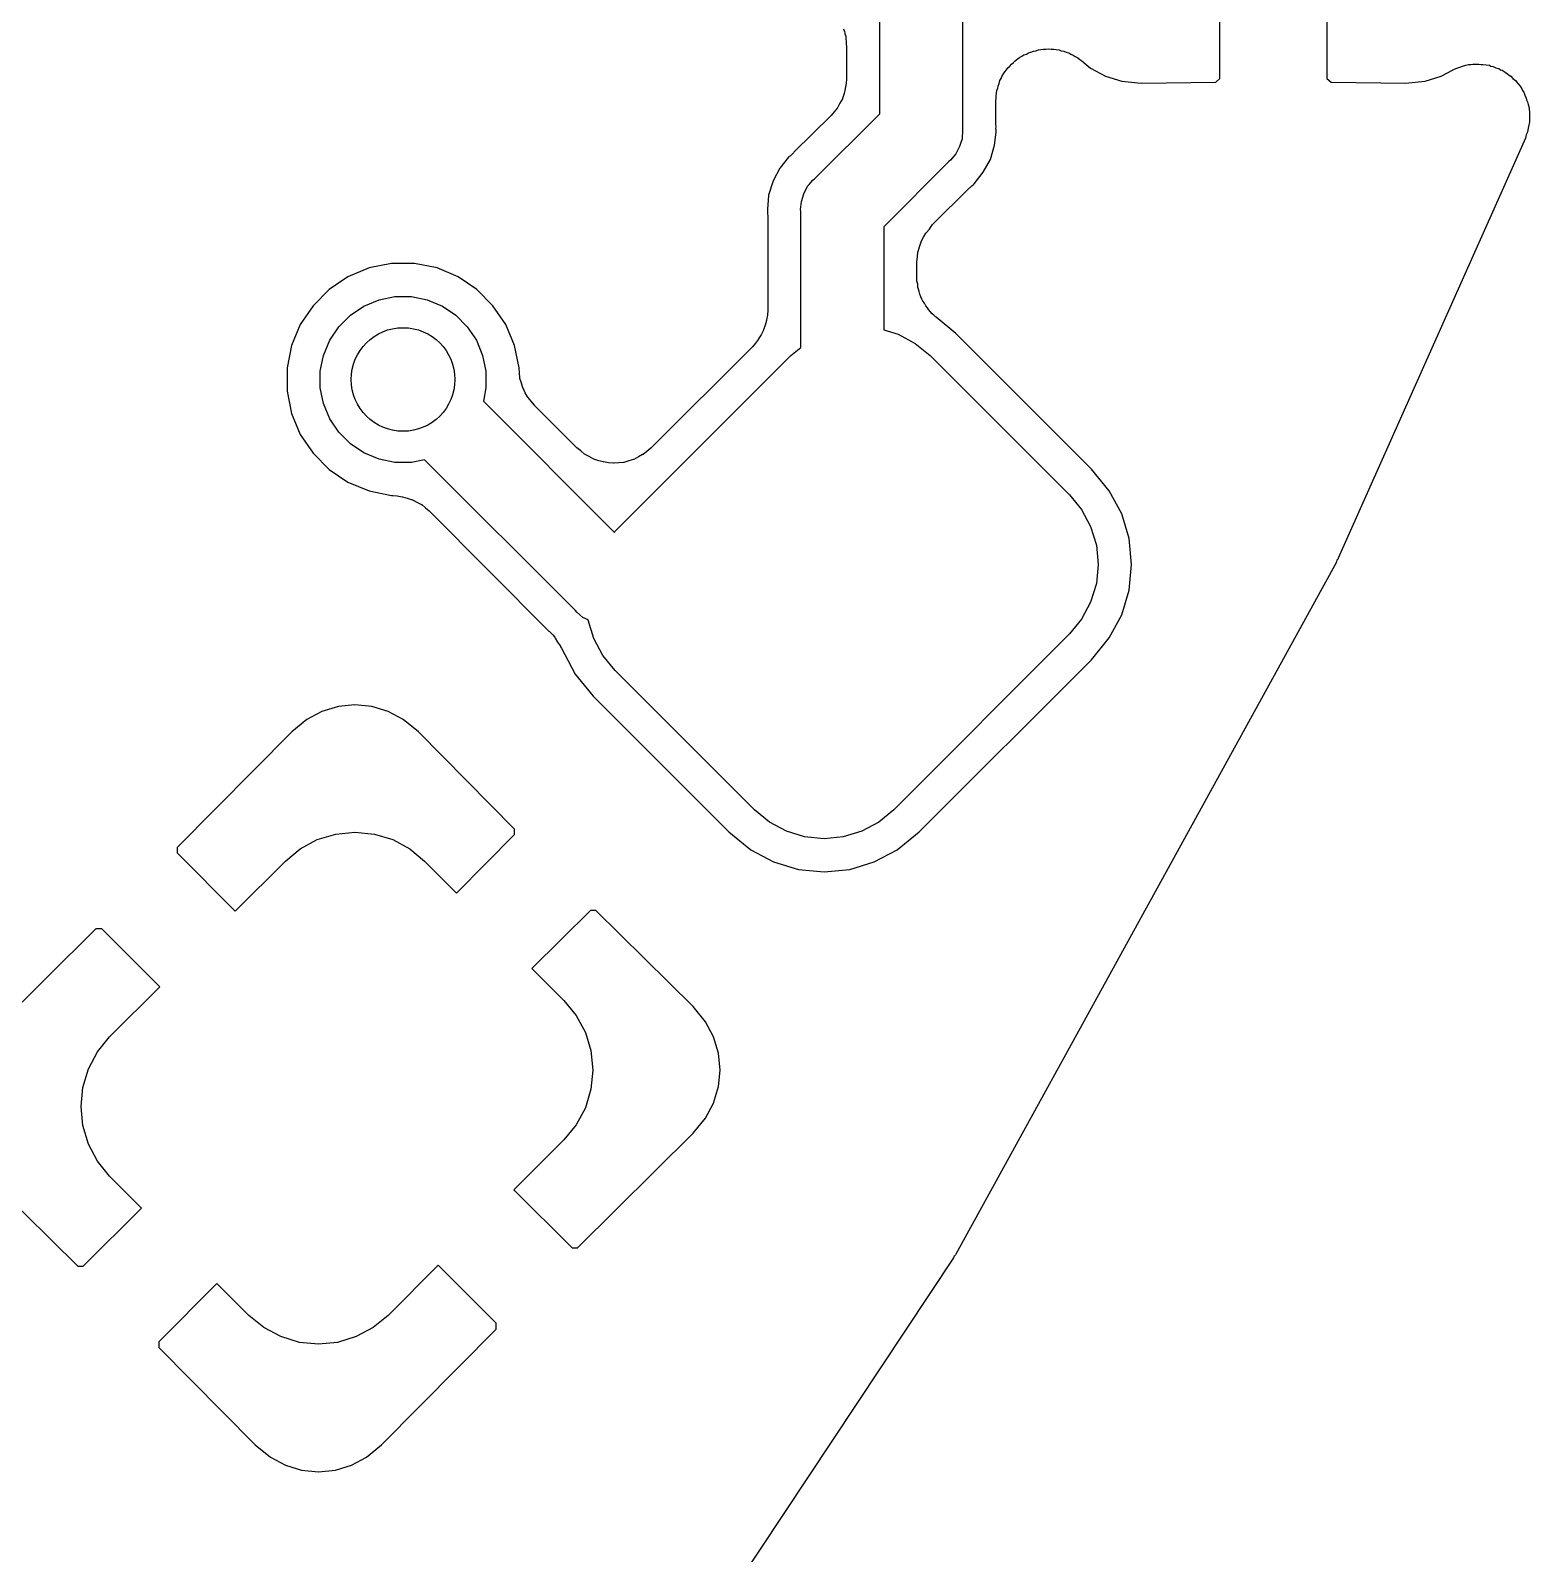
# Model space of a CAD drawing. Extents: x 115.8 to 161.5, y -138.1 to -92.5.
# Drawn here: x 156.001 to 159.618, y -127.832 to -124.158 of the extents above; entities that cross this region are included whole.
import ezdxf

# ---------------------------------------------------------------- set-up
doc = ezdxf.new("R2010")
doc.units = 0
doc.layers.add('BLACK', color=7, linetype='CONTINUOUS')

msp = doc.modelspace()

# ---------------------------------------------------------------- linework, layer by layer
at = {"layer": 'BLACK', "linetype": 'CONTINUOUS'}
for p, q in [((158.25, -122.255), (158.25, -124.395)), ((158.05, -124.359), (158.05, -122.291)), ((158.871, -124.274), (158.871, -124.075)), ((159.129, -124.075), (159.129, -124.274)), ((157.962, -124.154), (157.965, -124.16)), ((157.965, -124.16), (157.966, -124.166)), ((157.966, -124.166), (157.968, -124.172)), ((157.968, -124.172), (157.968, -124.178)), ((157.968, -124.178), (157.969, -124.185)), ((157.969, -124.185), (157.969, -124.191)), ((157.969, -124.191), (157.97, -124.197)), ((157.97, -124.197), (157.97, -124.273)), ((158.377, -124.231), (158.382, -124.227)), ((158.382, -124.227), (158.387, -124.223)), ((158.387, -124.223), (158.393, -124.22)), ((158.393, -124.22), (158.398, -124.217)), ((158.398, -124.217), (158.404, -124.215)), ((158.404, -124.215), (158.409, -124.212)), ((158.409, -124.212), (158.415, -124.21)), ((158.415, -124.21), (158.421, -124.208)), ((158.421, -124.208), (158.427, -124.207)), ((158.427, -124.207), (158.433, -124.205)), ((158.433, -124.205), (158.439, -124.204)), ((158.439, -124.204), (158.445, -124.203)), ((158.445, -124.203), (158.451, -124.203)), ((158.451, -124.203), (158.458, -124.202)), ((158.458, -124.202), (158.464, -124.203)), ((158.464, -124.203), (158.47, -124.203)), ((158.47, -124.203), (158.476, -124.204)), ((158.476, -124.204), (158.483, -124.205)), ((158.483, -124.205), (158.488, -124.207)), ((158.488, -124.207), (158.494, -124.208)), ((158.494, -124.208), (158.5, -124.21)), ((158.5, -124.21), (158.506, -124.212)), ((158.506, -124.212), (158.511, -124.215)), ((158.511, -124.215), (158.517, -124.218)), ((158.517, -124.218), (158.522, -124.221)), ((158.522, -124.221), (158.528, -124.224)), ((158.528, -124.224), (158.533, -124.228)), ((158.533, -124.228), (158.538, -124.231)), ((158.345, -124.269), (158.349, -124.263)), ((158.349, -124.263), (158.352, -124.258)), ((158.352, -124.258), (158.356, -124.253)), ((158.356, -124.253), (158.359, -124.248)), ((158.359, -124.248), (158.364, -124.244)), ((158.364, -124.244), (158.368, -124.239)), ((158.368, -124.239), (158.373, -124.235)), ((158.373, -124.235), (158.377, -124.231)), ((158.538, -124.231), (158.559, -124.249)), ((158.559, -124.249), (158.595, -124.268)), ((159.405, -124.268), (159.432, -124.254)), ((159.432, -124.254), (159.433, -124.253)), ((159.433, -124.253), (159.44, -124.25)), ((159.44, -124.25), (159.447, -124.247)), ((159.447, -124.247), (159.452, -124.246)), ((159.452, -124.246), (159.456, -124.244)), ((159.456, -124.244), (159.464, -124.242)), ((159.464, -124.242), (159.471, -124.24)), ((159.471, -124.24), (159.476, -124.24)), ((159.476, -124.24), (159.481, -124.239)), ((159.481, -124.239), (159.488, -124.239)), ((159.488, -124.239), (159.496, -124.239)), ((159.496, -124.239), (159.501, -124.24)), ((159.501, -124.24), (159.505, -124.24)), ((159.505, -124.24), (159.513, -124.241)), ((159.513, -124.241), (159.521, -124.242)), ((159.521, -124.242), (159.525, -124.244)), ((159.525, -124.244), (159.53, -124.245)), ((159.53, -124.245), (159.537, -124.248)), ((159.537, -124.248), (159.544, -124.25)), ((159.544, -124.25), (159.548, -124.253)), ((159.548, -124.253), (159.552, -124.254)), ((159.552, -124.254), (159.559, -124.259)), ((159.559, -124.259), (159.565, -124.263)), ((159.565, -124.263), (159.569, -124.266)), ((159.569, -124.266), (159.573, -124.268)), ((157.967, -124.299), (157.964, -124.31)), ((157.969, -124.286), (157.967, -124.298)), ((157.967, -124.298), (157.967, -124.299)), ((157.967, -124.299), (157.967, -124.299)), ((157.97, -124.275), (157.969, -124.286)), ((157.97, -124.273), (157.97, -124.273)), ((157.97, -124.273), (157.97, -124.273)), ((157.97, -124.273), (157.97, -124.273)), ((157.97, -124.273), (157.97, -124.275)), ((158.332, -124.309), (158.333, -124.303)), ((158.333, -124.303), (158.335, -124.297)), ((158.335, -124.297), (158.336, -124.292)), ((158.336, -124.292), (158.338, -124.286)), ((158.338, -124.286), (158.34, -124.279)), ((158.34, -124.279), (158.343, -124.274)), ((158.343, -124.274), (158.345, -124.269)), ((158.595, -124.268), (158.634, -124.28)), ((158.634, -124.28), (158.681, -124.285)), ((158.681, -124.285), (158.861, -124.283)), ((158.861, -124.283), (158.871, -124.274)), ((159.129, -124.274), (159.139, -124.283)), ((159.139, -124.283), (159.319, -124.285)), ((159.319, -124.285), (159.366, -124.28)), ((159.366, -124.28), (159.405, -124.268)), ((159.573, -124.268), (159.578, -124.274)), ((159.578, -124.274), (159.584, -124.279)), ((159.584, -124.279), (159.587, -124.283)), ((159.587, -124.283), (159.59, -124.286)), ((159.59, -124.286), (159.595, -124.292)), ((159.595, -124.292), (159.599, -124.299)), ((159.599, -124.299), (159.601, -124.303)), ((159.601, -124.303), (159.604, -124.307)), ((157.954, -124.333), (157.949, -124.343)), ((157.96, -124.323), (157.954, -124.333)), ((157.964, -124.31), (157.96, -124.322)), ((157.96, -124.322), (157.96, -124.322)), ((157.96, -124.322), (157.96, -124.323)), ((158.33, -124.328), (158.331, -124.322)), ((158.33, -124.329), (158.33, -124.328)), ((158.33, -124.385), (158.33, -124.329)), ((158.331, -124.316), (158.332, -124.309)), ((158.331, -124.322), (158.331, -124.316)), ((159.604, -124.307), (159.607, -124.314)), ((159.607, -124.314), (159.61, -124.321)), ((159.61, -124.321), (159.611, -124.325)), ((159.611, -124.325), (159.613, -124.33)), ((159.613, -124.33), (159.615, -124.337)), ((159.615, -124.337), (159.617, -124.345)), ((157.933, -124.363), (157.843, -124.452)), ((157.893, -124.516), (158.05, -124.359)), ((157.94, -124.354), (157.933, -124.363)), ((157.948, -124.345), (157.94, -124.354)), ((157.949, -124.343), (157.948, -124.344)), ((157.948, -124.344), (157.948, -124.345)), ((159.617, -124.345), (159.617, -124.349)), ((159.617, -124.349), (159.618, -124.354)), ((159.618, -124.354), (159.618, -124.362)), ((159.618, -124.362), (159.618, -124.369)), ((159.618, -124.369), (159.618, -124.374)), ((159.618, -124.374), (159.618, -124.379)), ((158.25, -124.405), (158.249, -124.413)), ((158.249, -124.413), (158.249, -124.42)), ((158.25, -124.395), (158.25, -124.4)), ((158.25, -124.4), (158.25, -124.405)), ((158.25, -124.405), (158.25, -124.405)), ((158.327, -124.435), (158.331, -124.403)), ((158.331, -124.39), (158.33, -124.385)), ((158.33, -124.396), (158.331, -124.39)), ((158.331, -124.397), (158.33, -124.396)), ((158.331, -124.4), (158.331, -124.397)), ((158.331, -124.402), (158.331, -124.4)), ((158.331, -124.403), (158.331, -124.402)), ((159.61, -124.41), (159.608, -124.418)), ((159.613, -124.403), (159.61, -124.41)), ((159.614, -124.398), (159.613, -124.403)), ((159.615, -124.394), (159.614, -124.398)), ((159.616, -124.386), (159.615, -124.394)), ((159.618, -124.379), (159.616, -124.386)), ((158.243, -124.438), (158.234, -124.456)), ((158.246, -124.428), (158.243, -124.438)), ((158.249, -124.42), (158.246, -124.428)), ((158.317, -124.469), (158.327, -124.435)), ((159.608, -124.418), (159.156, -125.431)), ((157.83, -124.464), (157.809, -124.49)), ((157.832, -124.462), (157.83, -124.464)), ((157.83, -124.464), (157.83, -124.464)), ((157.834, -124.461), (157.832, -124.462)), ((157.838, -124.457), (157.834, -124.461)), ((157.842, -124.453), (157.838, -124.457)), ((157.843, -124.452), (157.842, -124.453)), ((158.217, -124.474), (158.06, -124.632)), ((158.221, -124.471), (158.217, -124.474)), ((158.234, -124.456), (158.221, -124.471)), ((158.3, -124.5), (158.317, -124.469)), ((157.793, -124.521), (157.782, -124.555)), ((157.809, -124.49), (157.793, -124.521)), ((157.88, -124.53), (157.889, -124.519)), ((157.889, -124.519), (157.893, -124.516)), ((158.278, -124.528), (158.3, -124.5)), ((157.782, -124.555), (157.779, -124.59)), ((157.861, -124.571), (157.867, -124.552)), ((157.867, -124.552), (157.876, -124.534)), ((157.876, -124.534), (157.88, -124.53)), ((158.177, -124.627), (158.267, -124.538)), ((158.267, -124.538), (158.268, -124.537)), ((158.268, -124.537), (158.272, -124.533)), ((158.272, -124.533), (158.276, -124.53)), ((158.276, -124.53), (158.278, -124.528)), ((157.779, -124.59), (157.779, -124.593)), ((157.779, -124.593), (157.779, -124.595)), ((157.779, -124.595), (157.779, -124.6)), ((157.859, -124.59), (157.861, -124.571)), ((157.86, -124.595), (157.859, -124.59)), ((157.86, -124.923), (157.86, -124.595)), ((157.779, -124.6), (157.78, -124.605)), ((157.78, -124.605), (157.78, -124.831)), ((158.06, -124.632), (158.06, -124.88)), ((158.17, -124.637), (158.177, -124.627)), ((158.146, -124.68), (158.15, -124.668)), ((158.15, -124.667), (158.156, -124.657)), ((158.15, -124.668), (158.15, -124.667)), ((158.15, -124.668), (158.15, -124.668)), ((158.156, -124.657), (158.161, -124.647)), ((158.161, -124.647), (158.162, -124.646)), ((158.162, -124.646), (158.17, -124.637)), ((158.162, -124.646), (158.162, -124.646)), ((158.14, -124.716), (158.141, -124.704)), ((158.141, -124.704), (158.142, -124.692)), ((158.142, -124.692), (158.143, -124.692)), ((158.143, -124.691), (158.146, -124.68)), ((158.143, -124.692), (158.143, -124.691)), ((156.818, -124.731), (156.767, -124.752)), ((156.872, -124.72), (156.818, -124.731)), ((156.928, -124.72), (156.872, -124.72)), ((156.982, -124.731), (156.928, -124.72)), ((157.033, -124.752), (156.982, -124.731)), ((158.14, -124.717), (158.14, -124.716)), ((158.14, -124.752), (158.14, -124.717)), ((158.14, -124.717), (158.14, -124.717)), ((158.14, -124.717), (158.14, -124.717)), ((158.14, -124.717), (158.14, -124.717)), ((156.767, -124.752), (156.722, -124.783)), ((157.078, -124.783), (157.033, -124.752)), ((158.14, -124.758), (158.14, -124.752)), ((158.14, -124.763), (158.14, -124.758)), ((158.142, -124.77), (158.14, -124.763)), ((158.142, -124.777), (158.142, -124.77)), ((158.144, -124.782), (158.142, -124.777)), ((158.145, -124.788), (158.144, -124.782)), ((156.722, -124.783), (156.683, -124.822)), ((156.805, -124.823), (156.842, -124.808)), ((156.842, -124.808), (156.88, -124.8)), ((156.88, -124.8), (156.92, -124.8)), ((156.92, -124.8), (156.958, -124.808)), ((156.958, -124.808), (156.995, -124.823)), ((157.117, -124.822), (157.078, -124.783)), ((158.147, -124.794), (158.145, -124.788)), ((158.149, -124.801), (158.147, -124.794)), ((158.152, -124.806), (158.149, -124.801)), ((158.154, -124.811), (158.152, -124.806)), ((158.158, -124.816), (158.154, -124.811)), ((158.161, -124.822), (158.158, -124.816)), ((156.683, -124.822), (156.652, -124.867)), ((156.745, -124.873), (156.773, -124.845)), ((156.773, -124.845), (156.805, -124.823)), ((156.995, -124.823), (157.027, -124.845)), ((157.027, -124.845), (157.055, -124.873)), ((157.148, -124.867), (157.117, -124.822)), ((157.779, -124.845), (157.777, -124.856)), ((157.78, -124.833), (157.779, -124.845)), ((157.78, -124.831), (157.78, -124.832)), ((157.78, -124.832), (157.78, -124.832)), ((157.78, -124.832), (157.78, -124.832)), ((157.78, -124.832), (157.78, -124.833)), ((158.165, -124.827), (158.161, -124.822)), ((158.168, -124.831), (158.165, -124.827)), ((158.172, -124.836), (158.168, -124.831)), ((158.177, -124.842), (158.172, -124.836)), ((158.181, -124.845), (158.177, -124.842)), ((158.185, -124.849), (158.181, -124.845)), ((158.186, -124.85), (158.185, -124.849)), ((158.234, -124.889), (158.186, -124.85)), ((156.652, -124.867), (156.631, -124.918)), ((156.723, -124.905), (156.745, -124.873)), ((157.055, -124.873), (157.077, -124.905)), ((157.169, -124.918), (157.148, -124.867)), ((157.764, -124.892), (157.758, -124.902)), ((157.77, -124.881), (157.764, -124.892)), ((157.774, -124.869), (157.77, -124.88)), ((157.77, -124.88), (157.77, -124.881)), ((157.77, -124.881), (157.77, -124.881)), ((157.777, -124.858), (157.774, -124.869)), ((157.777, -124.856), (157.777, -124.857)), ((157.777, -124.857), (157.777, -124.858)), ((158.06, -124.88), (158.095, -124.891)), ((158.095, -124.891), (158.136, -124.913)), ((158.561, -125.216), (158.234, -124.889)), ((156.631, -124.918), (156.62, -124.972)), ((156.708, -124.942), (156.723, -124.905)), ((157.077, -124.905), (157.092, -124.942)), ((157.18, -124.972), (157.169, -124.918)), ((157.743, -124.921), (157.499, -125.165)), ((157.75, -124.912), (157.743, -124.921)), ((157.758, -124.903), (157.75, -124.912)), ((157.758, -124.902), (157.758, -124.902)), ((157.758, -124.902), (157.758, -124.903)), ((157.836, -124.942), (157.86, -124.923)), ((158.136, -124.913), (158.172, -124.942)), ((156.7, -124.98), (156.708, -124.942)), ((157.092, -124.942), (157.1, -124.98)), ((157.412, -125.366), (157.836, -124.942)), ((158.172, -124.942), (158.508, -125.278)), ((156.62, -124.972), (156.62, -125.028)), ((156.7, -125.02), (156.7, -124.98)), ((157.1, -124.98), (157.1, -125.02)), ((157.18, -124.973), (157.18, -124.972)), ((157.181, -124.984), (157.18, -124.973)), ((157.182, -124.996), (157.181, -124.984)), ((157.182, -124.997), (157.182, -124.996)), ((157.182, -124.998), (157.182, -124.997)), ((157.186, -125.009), (157.182, -124.998)), ((156.62, -125.028), (156.631, -125.082)), ((156.708, -125.058), (156.7, -125.02)), ((157.1, -125.02), (157.094, -125.052)), ((157.189, -125.02), (157.186, -125.009)), ((157.189, -125.021), (157.189, -125.02)), ((157.19, -125.021), (157.189, -125.021)), ((157.195, -125.032), (157.19, -125.021)), ((157.2, -125.042), (157.195, -125.032)), ((156.723, -125.095), (156.708, -125.058)), ((157.094, -125.052), (157.41, -125.369)), ((157.201, -125.043), (157.2, -125.042)), ((157.209, -125.052), (157.201, -125.043)), ((157.201, -125.043), (157.201, -125.043)), ((157.216, -125.061), (157.209, -125.052)), ((157.217, -125.062), (157.216, -125.061)), ((157.217, -125.063), (157.217, -125.062)), ((157.217, -125.062), (157.217, -125.062)), ((157.217, -125.062), (157.217, -125.062)), ((157.319, -125.165), (157.217, -125.063)), ((156.631, -125.082), (156.652, -125.133)), ((156.745, -125.127), (156.723, -125.095)), ((156.652, -125.133), (156.683, -125.178)), ((156.773, -125.155), (156.745, -125.127)), ((156.683, -125.178), (156.722, -125.217)), ((156.805, -125.177), (156.773, -125.155)), ((156.842, -125.192), (156.805, -125.177)), ((157.329, -125.172), (157.319, -125.165)), ((157.338, -125.18), (157.329, -125.172)), ((157.349, -125.186), (157.338, -125.18)), ((157.338, -125.18), (157.338, -125.18)), ((157.338, -125.18), (157.338, -125.18)), ((157.36, -125.192), (157.349, -125.186)), ((157.478, -125.181), (157.468, -125.187)), ((157.479, -125.181), (157.478, -125.181)), ((157.488, -125.174), (157.479, -125.181)), ((157.479, -125.181), (157.479, -125.181)), ((157.498, -125.166), (157.488, -125.174)), ((157.499, -125.165), (157.498, -125.165)), ((157.498, -125.165), (157.498, -125.165)), ((157.498, -125.165), (157.498, -125.165)), ((157.498, -125.165), (157.498, -125.166)), ((156.722, -125.217), (156.767, -125.248)), ((156.88, -125.2), (156.842, -125.192)), ((156.92, -125.2), (156.88, -125.2)), ((156.952, -125.194), (156.92, -125.2)), ((157.316, -125.557), (156.952, -125.194)), ((157.372, -125.196), (157.36, -125.192)), ((157.36, -125.192), (157.36, -125.192)), ((157.36, -125.192), (157.36, -125.192)), ((157.383, -125.199), (157.372, -125.196)), ((157.384, -125.199), (157.383, -125.199)), ((157.396, -125.201), (157.384, -125.199)), ((157.384, -125.199), (157.384, -125.199)), ((157.408, -125.202), (157.396, -125.201)), ((157.409, -125.202), (157.408, -125.202)), ((157.408, -125.202), (157.408, -125.202)), ((157.421, -125.201), (157.409, -125.202)), ((157.432, -125.2), (157.421, -125.201)), ((157.433, -125.2), (157.432, -125.2)), ((157.445, -125.196), (157.433, -125.2)), ((157.433, -125.2), (157.433, -125.2)), ((157.456, -125.193), (157.445, -125.196)), ((157.457, -125.193), (157.456, -125.193)), ((157.468, -125.187), (157.457, -125.193)), ((157.457, -125.193), (157.457, -125.193)), ((158.604, -125.269), (158.561, -125.216)), ((156.767, -125.248), (156.818, -125.269)), ((156.818, -125.269), (156.872, -125.28)), ((156.872, -125.28), (156.873, -125.28)), ((156.873, -125.28), (156.873, -125.28)), ((156.873, -125.28), (156.873, -125.28)), ((156.873, -125.28), (156.873, -125.28)), ((156.873, -125.28), (156.875, -125.28)), ((156.875, -125.28), (156.886, -125.281)), ((156.886, -125.281), (156.898, -125.283)), ((156.898, -125.283), (156.899, -125.283)), ((156.899, -125.283), (156.899, -125.283)), ((156.899, -125.283), (156.91, -125.286)), ((156.91, -125.286), (156.922, -125.29)), ((156.922, -125.29), (156.922, -125.29)), ((156.922, -125.29), (156.923, -125.29)), ((156.923, -125.29), (156.933, -125.296)), ((156.933, -125.296), (156.943, -125.301)), ((158.508, -125.278), (158.537, -125.314)), ((158.634, -125.324), (158.604, -125.269)), ((156.943, -125.301), (156.944, -125.302)), ((156.944, -125.302), (156.945, -125.302)), ((156.945, -125.302), (156.954, -125.31)), ((156.954, -125.31), (156.963, -125.317)), ((156.963, -125.317), (157.252, -125.607)), ((158.537, -125.314), (158.559, -125.355)), ((158.652, -125.384), (158.634, -125.324)), ((157.41, -125.369), (157.412, -125.366)), ((158.559, -125.355), (158.573, -125.4)), ((158.573, -125.4), (158.577, -125.446)), ((158.658, -125.446), (158.652, -125.384)), ((159.152, -125.441), (158.234, -127.11)), ((159.153, -125.436), (159.152, -125.441)), ((159.156, -125.433), (159.153, -125.436)), ((159.156, -125.431), (159.156, -125.433)), ((158.577, -125.446), (158.573, -125.492)), ((158.652, -125.508), (158.658, -125.446)), ((158.573, -125.492), (158.559, -125.537)), ((158.634, -125.568), (158.652, -125.508)), ((158.559, -125.537), (158.537, -125.578)), ((157.319, -125.561), (157.316, -125.557)), ((157.334, -125.574), (157.319, -125.561)), ((157.347, -125.58), (157.334, -125.574)), ((157.347, -125.581), (157.347, -125.58)), ((157.36, -125.625), (157.347, -125.581)), ((158.537, -125.578), (158.508, -125.614)), ((158.604, -125.623), (158.634, -125.568)), ((157.252, -125.607), (157.253, -125.608)), ((157.253, -125.608), (157.257, -125.612)), ((157.257, -125.612), (157.261, -125.616)), ((157.261, -125.616), (157.266, -125.622)), ((157.266, -125.622), (157.267, -125.624)), ((157.267, -125.624), (157.273, -125.634)), ((157.382, -125.666), (157.36, -125.625)), ((158.508, -125.614), (158.084, -126.038)), ((158.561, -125.676), (158.604, -125.623)), ((157.273, -125.634), (157.28, -125.643)), ((157.28, -125.643), (157.28, -125.644)), ((157.28, -125.644), (157.28, -125.645)), ((157.28, -125.645), (157.282, -125.648)), ((157.282, -125.648), (157.315, -125.711)), ((157.412, -125.702), (157.382, -125.666)), ((158.145, -126.091), (158.561, -125.676)), ((157.315, -125.711), (157.359, -125.764)), ((157.748, -126.038), (157.412, -125.702)), ((157.359, -125.764), (157.686, -126.091)), ((156.704, -125.801), (156.668, -125.82)), ((156.744, -125.789), (156.704, -125.801)), ((156.784, -125.785), (156.744, -125.789)), ((156.825, -125.789), (156.784, -125.785)), ((156.864, -125.801), (156.825, -125.789)), ((156.9, -125.82), (156.864, -125.801)), ((156.668, -125.82), (156.632, -125.85)), ((156.937, -125.85), (156.9, -125.82)), ((156.632, -125.85), (156.355, -126.129)), ((157.169, -126.085), (156.937, -125.85)), ((157.784, -126.068), (157.748, -126.038)), ((157.825, -126.09), (157.784, -126.068)), ((158.048, -126.068), (158.007, -126.09)), ((158.084, -126.038), (158.048, -126.068)), ((156.693, -126.11), (156.738, -126.097)), ((156.738, -126.097), (156.784, -126.092)), ((156.784, -126.092), (156.831, -126.097)), ((156.831, -126.097), (156.875, -126.11)), ((157.029, -126.239), (157.169, -126.098)), ((157.169, -126.098), (157.169, -126.085)), ((157.686, -126.091), (157.739, -126.135)), ((157.869, -126.103), (157.825, -126.09)), ((157.916, -126.108), (157.869, -126.103)), ((157.962, -126.103), (157.916, -126.108)), ((158.007, -126.09), (157.962, -126.103)), ((158.092, -126.135), (158.145, -126.091)), ((156.355, -126.129), (156.355, -126.142)), ((156.616, -126.162), (156.652, -126.132)), ((156.652, -126.132), (156.693, -126.11)), ((156.875, -126.11), (156.916, -126.132)), ((156.916, -126.132), (156.952, -126.162)), ((157.739, -126.135), (157.794, -126.164)), ((158.037, -126.164), (158.092, -126.135)), ((156.355, -126.142), (156.495, -126.283)), ((156.495, -126.283), (156.616, -126.162)), ((156.952, -126.162), (157.029, -126.239)), ((157.794, -126.164), (157.854, -126.182)), ((157.978, -126.182), (158.037, -126.164)), ((157.854, -126.182), (157.916, -126.188)), ((157.916, -126.188), (157.978, -126.182)), ((157.352, -126.281), (157.211, -126.421)), ((157.365, -126.281), (157.352, -126.281)), ((157.6, -126.513), (157.365, -126.281)), ((156.159, -126.325), (155.88, -126.602)), ((156.173, -126.325), (156.159, -126.325)), ((156.313, -126.465), (156.173, -126.325)), ((157.211, -126.421), (157.288, -126.498)), ((156.192, -126.586), (156.313, -126.465)), ((157.288, -126.498), (157.318, -126.534)), ((157.318, -126.534), (157.34, -126.575)), ((157.63, -126.55), (157.6, -126.513)), ((157.34, -126.575), (157.353, -126.619)), ((157.649, -126.586), (157.63, -126.55)), ((156.163, -126.622), (156.192, -126.586)), ((157.353, -126.619), (157.358, -126.666)), ((157.661, -126.625), (157.649, -126.586)), ((156.141, -126.663), (156.163, -126.622)), ((157.665, -126.666), (157.661, -126.625)), ((156.127, -126.708), (156.141, -126.663)), ((157.358, -126.666), (157.353, -126.712)), ((157.661, -126.706), (157.665, -126.666)), ((156.123, -126.754), (156.127, -126.708)), ((157.353, -126.712), (157.34, -126.757)), ((157.649, -126.746), (157.661, -126.706)), ((156.127, -126.8), (156.123, -126.754)), ((157.34, -126.757), (157.318, -126.798)), ((157.63, -126.782), (157.649, -126.746)), ((156.141, -126.845), (156.127, -126.8)), ((157.318, -126.798), (157.288, -126.834)), ((157.6, -126.818), (157.63, -126.782)), ((157.288, -126.834), (157.167, -126.955)), ((157.321, -127.095), (157.6, -126.818)), ((156.163, -126.886), (156.141, -126.845)), ((155.88, -126.907), (156.115, -127.139)), ((156.192, -126.922), (156.163, -126.886)), ((156.269, -126.999), (156.192, -126.922)), ((157.167, -126.955), (157.308, -127.095)), ((156.128, -127.139), (156.269, -126.999)), ((157.308, -127.095), (157.321, -127.095)), ((158.228, -127.119), (157.174, -128.706)), ((158.23, -127.115), (158.228, -127.119)), ((158.233, -127.112), (158.23, -127.115)), ((158.234, -127.11), (158.233, -127.112)), ((156.115, -127.139), (156.128, -127.139)), ((156.985, -127.137), (156.864, -127.258)), ((157.125, -127.277), (156.985, -127.137)), ((156.451, -127.181), (156.311, -127.322)), ((156.528, -127.258), (156.451, -127.181)), ((156.564, -127.287), (156.528, -127.258)), ((156.864, -127.258), (156.828, -127.287)), ((157.125, -127.291), (157.125, -127.277)), ((156.605, -127.309), (156.564, -127.287)), ((156.65, -127.323), (156.605, -127.309)), ((156.787, -127.309), (156.742, -127.323)), ((156.828, -127.287), (156.787, -127.309)), ((156.848, -127.57), (157.125, -127.291)), ((156.311, -127.322), (156.311, -127.335)), ((156.311, -127.335), (156.543, -127.57)), ((156.696, -127.327), (156.65, -127.323)), ((156.742, -127.323), (156.696, -127.327)), ((156.543, -127.57), (156.58, -127.6)), ((156.812, -127.6), (156.848, -127.57)), ((156.58, -127.6), (156.616, -127.619)), ((156.776, -127.619), (156.812, -127.6)), ((156.616, -127.619), (156.655, -127.631)), ((156.655, -127.631), (156.696, -127.635)), ((156.696, -127.635), (156.737, -127.631)), ((156.737, -127.631), (156.776, -127.619))]:
    msp.add_line(p, q, dxfattribs=at)
at = {"layer": 'BLACK'}
msp.add_circle((156.9, -125), 0.125, dxfattribs=at)

doc.saveas('drawing.dxf')
